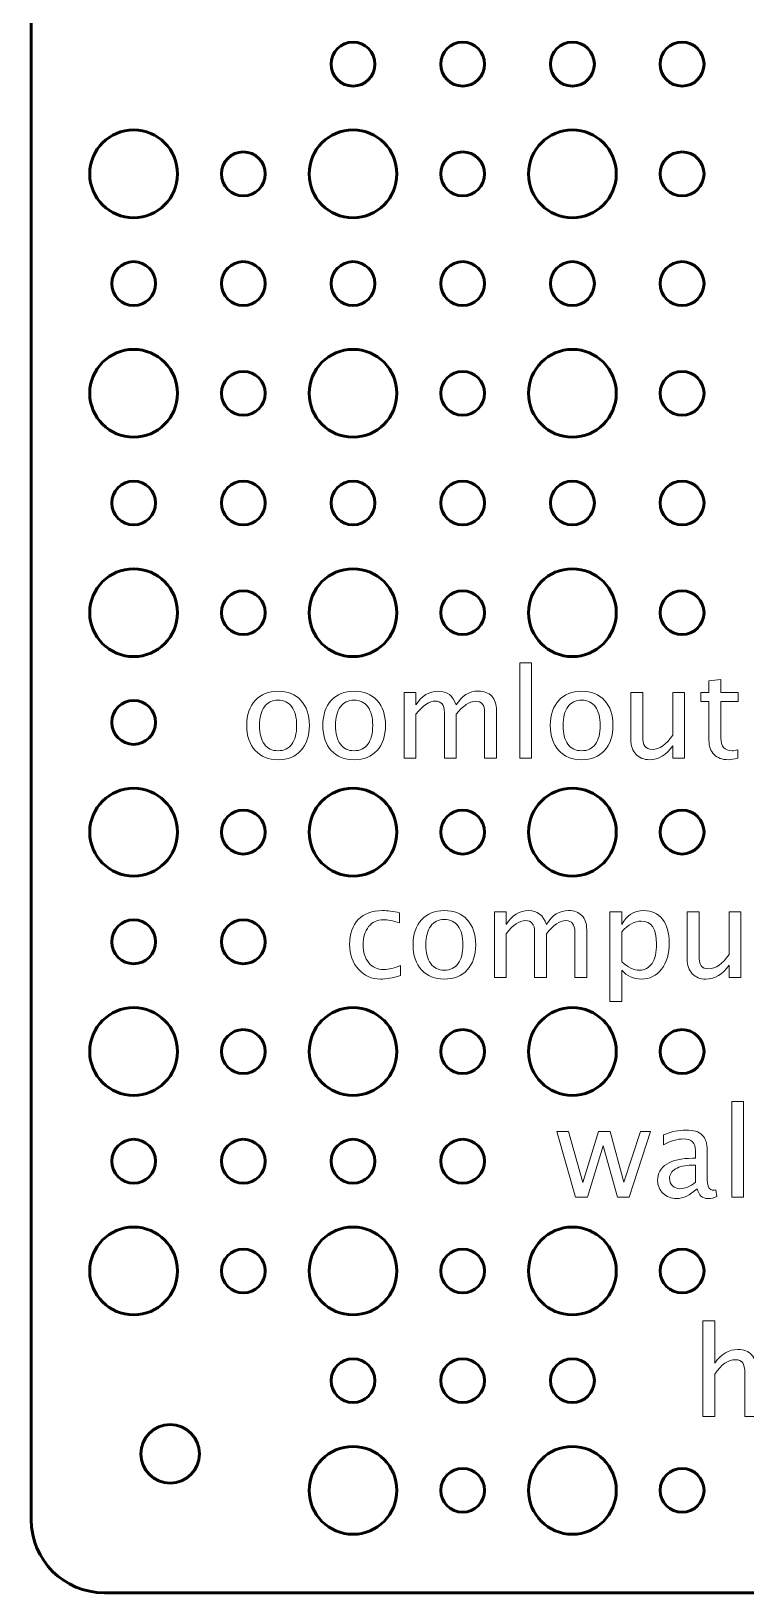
# Model space of a CAD drawing. Header units: centimetres. Extents: x -11.9 to 11.9, y -10.4 to 10.4.
# Drawn here: x 0.05 to 4.94, y -10.45 to 0.23 of the extents above; entities that cross this region are included whole.
import ezdxf

# ---------------------------------------------------------------- set-up
doc = ezdxf.new("R2010")
doc.units = ezdxf.units.CM
doc.header["$MEASUREMENT"] = 0
doc.layers.add('Layer 1', color=7, linetype='Continuous')

msp = doc.modelspace()

# ---------------------------------------------------------------- linework, layer by layer
at = {"layer": 'Layer 1', "lineweight": 53}
for centre, major_axis in [((2.25, 0), (0, 0.15)), ((3, 0), (0, 0.15)), ((3.75, 0), (0, 0.15)), ((4.5, 0), (0, 0.15)), ((0.75001, -0.75001), (0, 0.30001)), ((2.25001, -0.75001), (0, 0.30001)), ((3.75001, -0.75001), (0, 0.30001)), ((1.5, -0.75), (0, 0.15)), ((3, -0.75), (0, 0.15)), ((4.5, -0.75), (0, 0.15)), ((0.75, -1.5), (0, 0.15)), ((1.5, -1.5), (0, 0.15)), ((2.25, -1.5), (0, 0.15)), ((3, -1.5), (0, 0.15)), ((3.75, -1.5), (0, 0.15)), ((4.5, -1.5), (0, 0.15)), ((0.75001, -2.25001), (0, 0.30001)), ((2.25001, -2.25001), (0, 0.30001)), ((3.75001, -2.25001), (0, 0.30001)), ((1.5, -2.25), (0, 0.15)), ((3, -2.25), (0, 0.15)), ((4.5, -2.25), (0, 0.15)), ((0.75, -3), (0, 0.15)), ((1.5, -3), (0, 0.15)), ((2.25, -3), (0, 0.15)), ((3, -3), (0, 0.15)), ((3.75, -3), (0, 0.15)), ((4.5, -3), (0, 0.15)), ((0.75001, -3.75001), (0, 0.30001)), ((2.25001, -3.75001), (0, 0.30001)), ((3.75001, -3.75001), (0, 0.30001)), ((1.5, -3.75), (0, 0.15)), ((3, -3.75), (0, 0.15)), ((4.5, -3.75), (0, 0.15)), ((0.75, -4.5), (0, 0.15)), ((0.75001, -5.25001), (0, 0.30001)), ((2.25001, -5.25001), (0, 0.30001)), ((3.75001, -5.25001), (0, 0.30001)), ((1.5, -5.25), (0, 0.15)), ((3, -5.25), (0, 0.15)), ((4.5, -5.25), (0, 0.15)), ((0.75, -6), (0, 0.15)), ((1.5, -6), (0, 0.15)), ((0.75001, -6.75001), (0, 0.30001)), ((2.25001, -6.75001), (0, 0.30001)), ((3.75001, -6.75001), (0, 0.30001)), ((1.5, -6.75), (0, 0.15)), ((3, -6.75), (0, 0.15)), ((4.5, -6.75), (0, 0.15)), ((0.75, -7.5), (0, 0.15)), ((1.5, -7.5), (0, 0.15)), ((2.25, -7.5), (0, 0.15)), ((3, -7.5), (0, 0.15)), ((0.75001, -8.25001), (0, 0.30001)), ((2.25001, -8.25001), (0, 0.30001)), ((3.75001, -8.25001), (0, 0.30001)), ((1.5, -8.25), (0, 0.15)), ((3, -8.25), (0, 0.15)), ((4.5, -8.25), (0, 0.15)), ((2.25, -9), (0, 0.15)), ((3, -9), (0, 0.15)), ((3.75, -9), (0, 0.15)), ((1.00005, -9.49996), (0, 0.2)), ((2.25001, -9.75001), (0, 0.30001)), ((3.75001, -9.75001), (0, 0.30001)), ((3, -9.75), (0, 0.15)), ((4.5, -9.75), (0, 0.15))]:
    msp.add_ellipse(centre, major_axis=major_axis, ratio=1, dxfattribs=at)
msp.add_open_spline([(0.05, -9.95), (0.05, -9.95), (0.05, 9.95), (0.05, 9.95), (0.05, 9.95), (0.05, 10.22614), (0.27386, 10.45), (0.55, 10.45), (0.55, 10.45), (0.55, 10.45), (11.45, 10.45), (11.45, 10.45), (11.45, 10.45), (11.72614, 10.45), (11.95, 10.22614), (11.95, 9.95), (11.95, 9.95), (11.95, 9.95), (11.95, -9.95), (11.95, -9.95), (11.95, -9.95), (11.95, -10.22614), (11.72614, -10.45), (11.45, -10.45), (11.45, -10.45), (11.45, -10.45), (0.55, -10.45), (0.55, -10.45), (0.55, -10.45), (0.27386, -10.45), (0.05, -10.22614), (0.05, -9.95)], degree=3, knots=[0, 0, 0, 0, 0.11111111, 0.11111111, 0.11111111, 0.11111111, 0.22222222, 0.22222222, 0.22222222, 0.22222222, 0.33333333, 0.33333333, 0.33333333, 0.33333333, 0.44444444, 0.44444444, 0.44444444, 0.44444444, 0.55555556, 0.55555556, 0.55555556, 0.55555556, 0.66666667, 0.66666667, 0.66666667, 0.66666667, 0.77777778, 0.77777778, 0.77777778, 0.77777778, 1, 1, 1, 1], dxfattribs=at)
at = {"layer": 'Layer 1', "color": 5, "lineweight": 9}
for points, knots in [([(3.38985, -4.74469), (3.38985, -4.74469), (3.38985, -4.09191), (3.38985, -4.09191), (3.38985, -4.09191), (3.38985, -4.09191), (3.47113, -4.09191), (3.47113, -4.09191), (3.47113, -4.09191), (3.47113, -4.09191), (3.47113, -4.74469), (3.47113, -4.74469), (3.47113, -4.74469), (3.47113, -4.74469), (3.38985, -4.74469), (3.38985, -4.74469)], [0, 0, 0, 0, 0.2, 0.2, 0.2, 0.2, 0.4, 0.4, 0.4, 0.4, 0.6, 0.6, 0.6, 0.6, 1, 1, 1, 1]), ([(4.88084, -4.74455), (4.85572, -4.75146), (4.83385, -4.75485), (4.81537, -4.75485), (4.81537, -4.75485), (4.77388, -4.75485), (4.74156, -4.743), (4.71842, -4.71929), (4.71842, -4.71929), (4.69514, -4.69558), (4.68357, -4.6627), (4.68357, -4.62051), (4.68357, -4.62051), (4.68357, -4.62051), (4.68357, -4.35692), (4.68357, -4.35692), (4.68357, -4.35692), (4.68357, -4.35692), (4.6274, -4.35692), (4.6274, -4.35692), (4.6274, -4.35692), (4.6274, -4.35692), (4.6274, -4.29595), (4.6274, -4.29595), (4.6274, -4.29595), (4.6274, -4.29595), (4.68357, -4.29595), (4.68357, -4.29595), (4.68357, -4.29595), (4.68357, -4.29595), (4.68357, -4.21482), (4.68357, -4.21482), (4.68357, -4.21482), (4.68357, -4.21482), (4.76485, -4.20705), (4.76485, -4.20705), (4.76485, -4.20705), (4.76485, -4.20705), (4.76485, -4.29595), (4.76485, -4.29595), (4.76485, -4.29595), (4.76485, -4.29595), (4.88253, -4.29595), (4.88253, -4.29595), (4.88253, -4.29595), (4.88253, -4.29595), (4.88253, -4.35692), (4.88253, -4.35692), (4.88253, -4.35692), (4.88253, -4.35692), (4.76485, -4.35692), (4.76485, -4.35692), (4.76485, -4.35692), (4.76485, -4.35692), (4.76485, -4.60584), (4.76485, -4.60584), (4.76485, -4.60584), (4.76485, -4.66454), (4.79039, -4.69389), (4.84133, -4.69389), (4.84133, -4.69389), (4.8522, -4.69389), (4.86532, -4.69206), (4.88084, -4.68853), (4.88084, -4.68853), (4.88084, -4.68853), (4.88084, -4.74455), (4.88084, -4.74455)], [0, 0, 0, 0, 0.05555556, 0.05555556, 0.05555556, 0.05555556, 0.11111111, 0.11111111, 0.11111111, 0.11111111, 0.16666667, 0.16666667, 0.16666667, 0.16666667, 0.22222222, 0.22222222, 0.22222222, 0.22222222, 0.27777778, 0.27777778, 0.27777778, 0.27777778, 0.33333333, 0.33333333, 0.33333333, 0.33333333, 0.38888889, 0.38888889, 0.38888889, 0.38888889, 0.44444444, 0.44444444, 0.44444444, 0.44444444, 0.5, 0.5, 0.5, 0.5, 0.55555556, 0.55555556, 0.55555556, 0.55555556, 0.61111111, 0.61111111, 0.61111111, 0.61111111, 0.66666667, 0.66666667, 0.66666667, 0.66666667, 0.72222222, 0.72222222, 0.72222222, 0.72222222, 0.77777778, 0.77777778, 0.77777778, 0.77777778, 0.83333333, 0.83333333, 0.83333333, 0.83333333, 0.88888889, 0.88888889, 0.88888889, 0.88888889, 1, 1, 1, 1]), ([(1.73772, -4.75485), (1.67182, -4.75485), (1.61961, -4.73382), (1.58122, -4.69177), (1.58122, -4.69177), (1.5427, -4.64972), (1.52351, -4.59257), (1.52351, -4.52046), (1.52351, -4.52046), (1.52351, -4.4485), (1.5427, -4.39149), (1.58122, -4.34958), (1.58122, -4.34958), (1.61961, -4.30767), (1.67182, -4.28664), (1.73772, -4.28664), (1.73772, -4.28664), (1.80362, -4.28664), (1.85583, -4.30767), (1.89421, -4.34958), (1.89421, -4.34958), (1.93273, -4.39149), (1.95193, -4.4485), (1.95193, -4.52046), (1.95193, -4.52046), (1.95193, -4.59257), (1.93273, -4.64972), (1.89421, -4.69177), (1.89421, -4.69177), (1.85583, -4.73382), (1.80362, -4.75485), (1.73772, -4.75485)], [0, 0, 0, 0, 0.11111111, 0.11111111, 0.11111111, 0.11111111, 0.22222222, 0.22222222, 0.22222222, 0.22222222, 0.33333333, 0.33333333, 0.33333333, 0.33333333, 0.44444444, 0.44444444, 0.44444444, 0.44444444, 0.55555556, 0.55555556, 0.55555556, 0.55555556, 0.66666667, 0.66666667, 0.66666667, 0.66666667, 0.77777778, 0.77777778, 0.77777778, 0.77777778, 1, 1, 1, 1]), ([(1.73758, -4.69389), (1.77779, -4.69389), (1.80912, -4.67879), (1.83142, -4.64845), (1.83142, -4.64845), (1.85357, -4.61825), (1.86472, -4.5755), (1.86472, -4.52046), (1.86472, -4.52046), (1.86472, -4.46557), (1.85357, -4.42296), (1.83142, -4.39276), (1.83142, -4.39276), (1.80912, -4.3627), (1.77779, -4.3476), (1.73758, -4.3476), (1.73758, -4.3476), (1.69722, -4.3476), (1.66589, -4.3627), (1.64388, -4.39276), (1.64388, -4.39276), (1.62172, -4.42296), (1.61072, -4.46557), (1.61072, -4.52046), (1.61072, -4.52046), (1.61072, -4.5755), (1.62172, -4.61825), (1.64388, -4.64845), (1.64388, -4.64845), (1.66589, -4.67879), (1.69722, -4.69389), (1.73758, -4.69389)], [0, 0, 0, 0, 0.11111111, 0.11111111, 0.11111111, 0.11111111, 0.22222222, 0.22222222, 0.22222222, 0.22222222, 0.33333333, 0.33333333, 0.33333333, 0.33333333, 0.44444444, 0.44444444, 0.44444444, 0.44444444, 0.55555556, 0.55555556, 0.55555556, 0.55555556, 0.66666667, 0.66666667, 0.66666667, 0.66666667, 0.77777778, 0.77777778, 0.77777778, 0.77777778, 1, 1, 1, 1]), ([(2.25786, -4.75485), (2.19196, -4.75485), (2.13975, -4.73382), (2.10136, -4.69177), (2.10136, -4.69177), (2.06284, -4.64972), (2.04365, -4.59257), (2.04365, -4.52046), (2.04365, -4.52046), (2.04365, -4.4485), (2.06284, -4.39149), (2.10136, -4.34958), (2.10136, -4.34958), (2.13975, -4.30767), (2.19196, -4.28664), (2.25786, -4.28664), (2.25786, -4.28664), (2.32376, -4.28664), (2.37597, -4.30767), (2.41435, -4.34958), (2.41435, -4.34958), (2.45287, -4.39149), (2.47207, -4.4485), (2.47207, -4.52046), (2.47207, -4.52046), (2.47207, -4.59257), (2.45287, -4.64972), (2.41435, -4.69177), (2.41435, -4.69177), (2.37597, -4.73382), (2.32376, -4.75485), (2.25786, -4.75485)], [0, 0, 0, 0, 0.11111111, 0.11111111, 0.11111111, 0.11111111, 0.22222222, 0.22222222, 0.22222222, 0.22222222, 0.33333333, 0.33333333, 0.33333333, 0.33333333, 0.44444444, 0.44444444, 0.44444444, 0.44444444, 0.55555556, 0.55555556, 0.55555556, 0.55555556, 0.66666667, 0.66666667, 0.66666667, 0.66666667, 0.77777778, 0.77777778, 0.77777778, 0.77777778, 1, 1, 1, 1]), ([(2.25772, -4.69389), (2.29793, -4.69389), (2.32926, -4.67879), (2.35156, -4.64845), (2.35156, -4.64845), (2.37371, -4.61825), (2.38486, -4.5755), (2.38486, -4.52046), (2.38486, -4.52046), (2.38486, -4.46557), (2.37371, -4.42296), (2.35156, -4.39276), (2.35156, -4.39276), (2.32926, -4.3627), (2.29793, -4.3476), (2.25772, -4.3476), (2.25772, -4.3476), (2.21736, -4.3476), (2.18603, -4.3627), (2.16402, -4.39276), (2.16402, -4.39276), (2.14186, -4.42296), (2.13086, -4.46557), (2.13086, -4.52046), (2.13086, -4.52046), (2.13086, -4.5755), (2.14186, -4.61825), (2.16402, -4.64845), (2.16402, -4.64845), (2.18603, -4.67879), (2.21736, -4.69389), (2.25772, -4.69389)], [0, 0, 0, 0, 0.11111111, 0.11111111, 0.11111111, 0.11111111, 0.22222222, 0.22222222, 0.22222222, 0.22222222, 0.33333333, 0.33333333, 0.33333333, 0.33333333, 0.44444444, 0.44444444, 0.44444444, 0.44444444, 0.55555556, 0.55555556, 0.55555556, 0.55555556, 0.66666667, 0.66666667, 0.66666667, 0.66666667, 0.77777778, 0.77777778, 0.77777778, 0.77777778, 1, 1, 1, 1]), ([(2.59934, -4.74469), (2.59934, -4.74469), (2.59934, -4.29595), (2.59934, -4.29595), (2.59934, -4.29595), (2.59934, -4.29595), (2.68062, -4.29595), (2.68062, -4.29595), (2.68062, -4.29595), (2.68062, -4.29595), (2.68062, -4.38076), (2.68062, -4.38076), (2.68062, -4.38076), (2.72027, -4.31797), (2.77107, -4.28664), (2.8333, -4.28664), (2.8333, -4.28664), (2.89328, -4.28664), (2.93406, -4.31797), (2.95579, -4.38076), (2.95579, -4.38076), (2.99431, -4.3174), (3.04455, -4.28579), (3.1062, -4.28579), (3.1062, -4.28579), (3.14557, -4.28579), (3.17619, -4.29737), (3.19807, -4.32065), (3.19807, -4.32065), (3.21994, -4.34393), (3.23095, -4.37653), (3.23095, -4.41844), (3.23095, -4.41844), (3.23095, -4.41844), (3.23095, -4.74469), (3.23095, -4.74469), (3.23095, -4.74469), (3.23095, -4.74469), (3.14967, -4.74469), (3.14967, -4.74469), (3.14967, -4.74469), (3.14967, -4.74469), (3.14967, -4.43185), (3.14967, -4.43185), (3.14967, -4.43185), (3.14967, -4.38076), (3.12935, -4.35522), (3.08872, -4.35522), (3.08872, -4.35522), (3.04652, -4.35522), (3.00221, -4.385), (2.95579, -4.44469), (2.95579, -4.44469), (2.95579, -4.44469), (2.95579, -4.74469), (2.95579, -4.74469), (2.95579, -4.74469), (2.95579, -4.74469), (2.87451, -4.74469), (2.87451, -4.74469), (2.87451, -4.74469), (2.87451, -4.74469), (2.87451, -4.43156), (2.87451, -4.43156), (2.87451, -4.43156), (2.87451, -4.38006), (2.85391, -4.35438), (2.81256, -4.35438), (2.81256, -4.35438), (2.7715, -4.35438), (2.72747, -4.38429), (2.68062, -4.44426), (2.68062, -4.44426), (2.68062, -4.44426), (2.68062, -4.74469), (2.68062, -4.74469), (2.68062, -4.74469), (2.68062, -4.74469), (2.59934, -4.74469), (2.59934, -4.74469)], [0, 0, 0, 0, 0.04761905, 0.04761905, 0.04761905, 0.04761905, 0.0952381, 0.0952381, 0.0952381, 0.0952381, 0.14285714, 0.14285714, 0.14285714, 0.14285714, 0.19047619, 0.19047619, 0.19047619, 0.19047619, 0.23809524, 0.23809524, 0.23809524, 0.23809524, 0.28571429, 0.28571429, 0.28571429, 0.28571429, 0.33333333, 0.33333333, 0.33333333, 0.33333333, 0.38095238, 0.38095238, 0.38095238, 0.38095238, 0.42857143, 0.42857143, 0.42857143, 0.42857143, 0.47619048, 0.47619048, 0.47619048, 0.47619048, 0.52380952, 0.52380952, 0.52380952, 0.52380952, 0.57142857, 0.57142857, 0.57142857, 0.57142857, 0.61904762, 0.61904762, 0.61904762, 0.61904762, 0.66666667, 0.66666667, 0.66666667, 0.66666667, 0.71428571, 0.71428571, 0.71428571, 0.71428571, 0.76190476, 0.76190476, 0.76190476, 0.76190476, 0.80952381, 0.80952381, 0.80952381, 0.80952381, 0.85714286, 0.85714286, 0.85714286, 0.85714286, 0.9047619, 0.9047619, 0.9047619, 0.9047619, 1, 1, 1, 1]), ([(3.81319, -4.75485), (3.74729, -4.75485), (3.69508, -4.73382), (3.65669, -4.69177), (3.65669, -4.69177), (3.61817, -4.64972), (3.59898, -4.59257), (3.59898, -4.52046), (3.59898, -4.52046), (3.59898, -4.4485), (3.61817, -4.39149), (3.65669, -4.34958), (3.65669, -4.34958), (3.69508, -4.30767), (3.74729, -4.28664), (3.81319, -4.28664), (3.81319, -4.28664), (3.87909, -4.28664), (3.9313, -4.30767), (3.96968, -4.34958), (3.96968, -4.34958), (4.0082, -4.39149), (4.0274, -4.4485), (4.0274, -4.52046), (4.0274, -4.52046), (4.0274, -4.59257), (4.0082, -4.64972), (3.96968, -4.69177), (3.96968, -4.69177), (3.9313, -4.73382), (3.87909, -4.75485), (3.81319, -4.75485)], [0, 0, 0, 0, 0.11111111, 0.11111111, 0.11111111, 0.11111111, 0.22222222, 0.22222222, 0.22222222, 0.22222222, 0.33333333, 0.33333333, 0.33333333, 0.33333333, 0.44444444, 0.44444444, 0.44444444, 0.44444444, 0.55555556, 0.55555556, 0.55555556, 0.55555556, 0.66666667, 0.66666667, 0.66666667, 0.66666667, 0.77777778, 0.77777778, 0.77777778, 0.77777778, 1, 1, 1, 1]), ([(3.81305, -4.69389), (3.85326, -4.69389), (3.88459, -4.67879), (3.90689, -4.64845), (3.90689, -4.64845), (3.92904, -4.61825), (3.94019, -4.5755), (3.94019, -4.52046), (3.94019, -4.52046), (3.94019, -4.46557), (3.92904, -4.42296), (3.90689, -4.39276), (3.90689, -4.39276), (3.88459, -4.3627), (3.85326, -4.3476), (3.81305, -4.3476), (3.81305, -4.3476), (3.77269, -4.3476), (3.74136, -4.3627), (3.71935, -4.39276), (3.71935, -4.39276), (3.69719, -4.42296), (3.68619, -4.46557), (3.68619, -4.52046), (3.68619, -4.52046), (3.68619, -4.5755), (3.69719, -4.61825), (3.71935, -4.64845), (3.71935, -4.64845), (3.74136, -4.67879), (3.77269, -4.69389), (3.81305, -4.69389)], [0, 0, 0, 0, 0.11111111, 0.11111111, 0.11111111, 0.11111111, 0.22222222, 0.22222222, 0.22222222, 0.22222222, 0.33333333, 0.33333333, 0.33333333, 0.33333333, 0.44444444, 0.44444444, 0.44444444, 0.44444444, 0.55555556, 0.55555556, 0.55555556, 0.55555556, 0.66666667, 0.66666667, 0.66666667, 0.66666667, 0.77777778, 0.77777778, 0.77777778, 0.77777778, 1, 1, 1, 1]), ([(4.43577, -4.74469), (4.43577, -4.74469), (4.43577, -4.66031), (4.43577, -4.66031), (4.43577, -4.66031), (4.39245, -4.72338), (4.33982, -4.75485), (4.27801, -4.75485), (4.27801, -4.75485), (4.23878, -4.75485), (4.2076, -4.74257), (4.18445, -4.71788), (4.18445, -4.71788), (4.16117, -4.69318), (4.1496, -4.66002), (4.1496, -4.61811), (4.1496, -4.61811), (4.1496, -4.61811), (4.1496, -4.29595), (4.1496, -4.29595), (4.1496, -4.29595), (4.1496, -4.29595), (4.23088, -4.29595), (4.23088, -4.29595), (4.23088, -4.29595), (4.23088, -4.29595), (4.23088, -4.59158), (4.23088, -4.59158), (4.23088, -4.59158), (4.23088, -4.62531), (4.23582, -4.64916), (4.24556, -4.66327), (4.24556, -4.66327), (4.25543, -4.67752), (4.2718, -4.68458), (4.2948, -4.68458), (4.2948, -4.68458), (4.34448, -4.68458), (4.39161, -4.65198), (4.43577, -4.58664), (4.43577, -4.58664), (4.43577, -4.58664), (4.43577, -4.29595), (4.43577, -4.29595), (4.43577, -4.29595), (4.43577, -4.29595), (4.51706, -4.29595), (4.51706, -4.29595), (4.51706, -4.29595), (4.51706, -4.29595), (4.51706, -4.74469), (4.51706, -4.74469), (4.51706, -4.74469), (4.51706, -4.74469), (4.43577, -4.74469), (4.43577, -4.74469)], [0, 0, 0, 0, 0.06666667, 0.06666667, 0.06666667, 0.06666667, 0.13333333, 0.13333333, 0.13333333, 0.13333333, 0.2, 0.2, 0.2, 0.2, 0.26666667, 0.26666667, 0.26666667, 0.26666667, 0.33333333, 0.33333333, 0.33333333, 0.33333333, 0.4, 0.4, 0.4, 0.4, 0.46666667, 0.46666667, 0.46666667, 0.46666667, 0.53333333, 0.53333333, 0.53333333, 0.53333333, 0.6, 0.6, 0.6, 0.6, 0.66666667, 0.66666667, 0.66666667, 0.66666667, 0.73333333, 0.73333333, 0.73333333, 0.73333333, 0.8, 0.8, 0.8, 0.8, 0.86666667, 0.86666667, 0.86666667, 0.86666667, 1, 1, 1, 1]), ([(2.57408, -6.23114), (2.52145, -6.24695), (2.47601, -6.25485), (2.43777, -6.25485), (2.43777, -6.25485), (2.37709, -6.25485), (2.32686, -6.23241), (2.28692, -6.18768), (2.28692, -6.18768), (2.24699, -6.14281), (2.22695, -6.08622), (2.22695, -6.01806), (2.22695, -6.01806), (2.22695, -5.94525), (2.24671, -5.88838), (2.28622, -5.84774), (2.28622, -5.84774), (2.32573, -5.80696), (2.3809, -5.78664), (2.45174, -5.78664), (2.45174, -5.78664), (2.4866, -5.78664), (2.52582, -5.79144), (2.569, -5.80103), (2.569, -5.80103), (2.569, -5.80103), (2.569, -5.86962), (2.569, -5.86962), (2.569, -5.86962), (2.52314, -5.85607), (2.48575, -5.8493), (2.45696, -5.8493), (2.45696, -5.8493), (2.41519, -5.8493), (2.38175, -5.86496), (2.35677, -5.89614), (2.35677, -5.89614), (2.3318, -5.92733), (2.31924, -5.96896), (2.31924, -6.02089), (2.31924, -6.02089), (2.31924, -6.07126), (2.33222, -6.1119), (2.35804, -6.14309), (2.35804, -6.14309), (2.38387, -6.17413), (2.41759, -6.18966), (2.4595, -6.18966), (2.4595, -6.18966), (2.49661, -6.18966), (2.53471, -6.18006), (2.57408, -6.16087), (2.57408, -6.16087), (2.57408, -6.16087), (2.57408, -6.23114), (2.57408, -6.23114)], [0, 0, 0, 0, 0.06666667, 0.06666667, 0.06666667, 0.06666667, 0.13333333, 0.13333333, 0.13333333, 0.13333333, 0.2, 0.2, 0.2, 0.2, 0.26666667, 0.26666667, 0.26666667, 0.26666667, 0.33333333, 0.33333333, 0.33333333, 0.33333333, 0.4, 0.4, 0.4, 0.4, 0.46666667, 0.46666667, 0.46666667, 0.46666667, 0.53333333, 0.53333333, 0.53333333, 0.53333333, 0.6, 0.6, 0.6, 0.6, 0.66666667, 0.66666667, 0.66666667, 0.66666667, 0.73333333, 0.73333333, 0.73333333, 0.73333333, 0.8, 0.8, 0.8, 0.8, 0.86666667, 0.86666667, 0.86666667, 0.86666667, 1, 1, 1, 1]), ([(2.8748, -6.25485), (2.8089, -6.25485), (2.75669, -6.23382), (2.7183, -6.19177), (2.7183, -6.19177), (2.67978, -6.14972), (2.66059, -6.09257), (2.66059, -6.02046), (2.66059, -6.02046), (2.66059, -5.9485), (2.67978, -5.89149), (2.7183, -5.84958), (2.7183, -5.84958), (2.75669, -5.80767), (2.8089, -5.78664), (2.8748, -5.78664), (2.8748, -5.78664), (2.9407, -5.78664), (2.99291, -5.80767), (3.03129, -5.84958), (3.03129, -5.84958), (3.06981, -5.89149), (3.08901, -5.9485), (3.08901, -6.02046), (3.08901, -6.02046), (3.08901, -6.09257), (3.06981, -6.14972), (3.03129, -6.19177), (3.03129, -6.19177), (2.99291, -6.23382), (2.9407, -6.25485), (2.8748, -6.25485)], [0, 0, 0, 0, 0.11111111, 0.11111111, 0.11111111, 0.11111111, 0.22222222, 0.22222222, 0.22222222, 0.22222222, 0.33333333, 0.33333333, 0.33333333, 0.33333333, 0.44444444, 0.44444444, 0.44444444, 0.44444444, 0.55555556, 0.55555556, 0.55555556, 0.55555556, 0.66666667, 0.66666667, 0.66666667, 0.66666667, 0.77777778, 0.77777778, 0.77777778, 0.77777778, 1, 1, 1, 1]), ([(2.87466, -6.19389), (2.91487, -6.19389), (2.9462, -6.17879), (2.9685, -6.14845), (2.9685, -6.14845), (2.99065, -6.11825), (3.0018, -6.0755), (3.0018, -6.02046), (3.0018, -6.02046), (3.0018, -5.96557), (2.99065, -5.92296), (2.9685, -5.89276), (2.9685, -5.89276), (2.9462, -5.8627), (2.91487, -5.8476), (2.87466, -5.8476), (2.87466, -5.8476), (2.8343, -5.8476), (2.80297, -5.8627), (2.78096, -5.89276), (2.78096, -5.89276), (2.7588, -5.92296), (2.7478, -5.96557), (2.7478, -6.02046), (2.7478, -6.02046), (2.7478, -6.0755), (2.7588, -6.11825), (2.78096, -6.14845), (2.78096, -6.14845), (2.80297, -6.17879), (2.8343, -6.19389), (2.87466, -6.19389)], [0, 0, 0, 0, 0.11111111, 0.11111111, 0.11111111, 0.11111111, 0.22222222, 0.22222222, 0.22222222, 0.22222222, 0.33333333, 0.33333333, 0.33333333, 0.33333333, 0.44444444, 0.44444444, 0.44444444, 0.44444444, 0.55555556, 0.55555556, 0.55555556, 0.55555556, 0.66666667, 0.66666667, 0.66666667, 0.66666667, 0.77777778, 0.77777778, 0.77777778, 0.77777778, 1, 1, 1, 1]), ([(3.21629, -6.24469), (3.21629, -6.24469), (3.21629, -5.79595), (3.21629, -5.79595), (3.21629, -5.79595), (3.21629, -5.79595), (3.29757, -5.79595), (3.29757, -5.79595), (3.29757, -5.79595), (3.29757, -5.79595), (3.29757, -5.88076), (3.29757, -5.88076), (3.29757, -5.88076), (3.33722, -5.81797), (3.38802, -5.78664), (3.45025, -5.78664), (3.45025, -5.78664), (3.51023, -5.78664), (3.55101, -5.81797), (3.57274, -5.88076), (3.57274, -5.88076), (3.61126, -5.8174), (3.6615, -5.78579), (3.72315, -5.78579), (3.72315, -5.78579), (3.76252, -5.78579), (3.79314, -5.79737), (3.81502, -5.82065), (3.81502, -5.82065), (3.83689, -5.84393), (3.8479, -5.87653), (3.8479, -5.91844), (3.8479, -5.91844), (3.8479, -5.91844), (3.8479, -6.24469), (3.8479, -6.24469), (3.8479, -6.24469), (3.8479, -6.24469), (3.76662, -6.24469), (3.76662, -6.24469), (3.76662, -6.24469), (3.76662, -6.24469), (3.76662, -5.93185), (3.76662, -5.93185), (3.76662, -5.93185), (3.76662, -5.88076), (3.7463, -5.85522), (3.70567, -5.85522), (3.70567, -5.85522), (3.66347, -5.85522), (3.61916, -5.885), (3.57274, -5.94469), (3.57274, -5.94469), (3.57274, -5.94469), (3.57274, -6.24469), (3.57274, -6.24469), (3.57274, -6.24469), (3.57274, -6.24469), (3.49146, -6.24469), (3.49146, -6.24469), (3.49146, -6.24469), (3.49146, -6.24469), (3.49146, -5.93156), (3.49146, -5.93156), (3.49146, -5.93156), (3.49146, -5.88006), (3.47086, -5.85438), (3.42951, -5.85438), (3.42951, -5.85438), (3.38845, -5.85438), (3.34442, -5.88429), (3.29757, -5.94426), (3.29757, -5.94426), (3.29757, -5.94426), (3.29757, -6.24469), (3.29757, -6.24469), (3.29757, -6.24469), (3.29757, -6.24469), (3.21629, -6.24469), (3.21629, -6.24469)], [0, 0, 0, 0, 0.04761905, 0.04761905, 0.04761905, 0.04761905, 0.0952381, 0.0952381, 0.0952381, 0.0952381, 0.14285714, 0.14285714, 0.14285714, 0.14285714, 0.19047619, 0.19047619, 0.19047619, 0.19047619, 0.23809524, 0.23809524, 0.23809524, 0.23809524, 0.28571429, 0.28571429, 0.28571429, 0.28571429, 0.33333333, 0.33333333, 0.33333333, 0.33333333, 0.38095238, 0.38095238, 0.38095238, 0.38095238, 0.42857143, 0.42857143, 0.42857143, 0.42857143, 0.47619048, 0.47619048, 0.47619048, 0.47619048, 0.52380952, 0.52380952, 0.52380952, 0.52380952, 0.57142857, 0.57142857, 0.57142857, 0.57142857, 0.61904762, 0.61904762, 0.61904762, 0.61904762, 0.66666667, 0.66666667, 0.66666667, 0.66666667, 0.71428571, 0.71428571, 0.71428571, 0.71428571, 0.76190476, 0.76190476, 0.76190476, 0.76190476, 0.80952381, 0.80952381, 0.80952381, 0.80952381, 0.85714286, 0.85714286, 0.85714286, 0.85714286, 0.9047619, 0.9047619, 0.9047619, 0.9047619, 1, 1, 1, 1]), ([(4.0068, -6.4081), (4.0068, -6.4081), (4.0068, -5.79595), (4.0068, -5.79595), (4.0068, -5.79595), (4.0068, -5.79595), (4.08808, -5.79595), (4.08808, -5.79595), (4.08808, -5.79595), (4.08808, -5.79595), (4.08808, -5.88076), (4.08808, -5.88076), (4.08808, -5.88076), (4.12138, -5.81797), (4.17148, -5.78664), (4.23822, -5.78664), (4.23822, -5.78664), (4.29227, -5.78664), (4.33474, -5.80626), (4.36579, -5.84563), (4.36579, -5.84563), (4.39683, -5.885), (4.41236, -5.93876), (4.41236, -6.00692), (4.41236, -6.00692), (4.41236, -6.08114), (4.39472, -6.14111), (4.35958, -6.18655), (4.35958, -6.18655), (4.32444, -6.23213), (4.27816, -6.25485), (4.22087, -6.25485), (4.22087, -6.25485), (4.16767, -6.25485), (4.12336, -6.23453), (4.08808, -6.19375), (4.08808, -6.19375), (4.08808, -6.19375), (4.08808, -6.4081), (4.08808, -6.4081), (4.08808, -6.4081), (4.08808, -6.4081), (4.0068, -6.4081), (4.0068, -6.4081)], [0, 0, 0, 0, 0.08333333, 0.08333333, 0.08333333, 0.08333333, 0.16666667, 0.16666667, 0.16666667, 0.16666667, 0.25, 0.25, 0.25, 0.25, 0.33333333, 0.33333333, 0.33333333, 0.33333333, 0.41666667, 0.41666667, 0.41666667, 0.41666667, 0.5, 0.5, 0.5, 0.5, 0.58333333, 0.58333333, 0.58333333, 0.58333333, 0.66666667, 0.66666667, 0.66666667, 0.66666667, 0.75, 0.75, 0.75, 0.75, 0.83333333, 0.83333333, 0.83333333, 0.83333333, 1, 1, 1, 1]), ([(4.08808, -6.13773), (4.12999, -6.17512), (4.16993, -6.19389), (4.20788, -6.19389), (4.20788, -6.19389), (4.24528, -6.19389), (4.27421, -6.17823), (4.29453, -6.14704), (4.29453, -6.14704), (4.31499, -6.11586), (4.32515, -6.07197), (4.32515, -6.01524), (4.32515, -6.01524), (4.32515, -5.91026), (4.29043, -5.85776), (4.22101, -5.85776), (4.22101, -5.85776), (4.17557, -5.85776), (4.13126, -5.88232), (4.08808, -5.93156), (4.08808, -5.93156), (4.08808, -5.93156), (4.08808, -6.13773), (4.08808, -6.13773)], [0, 0, 0, 0, 0.14285714, 0.14285714, 0.14285714, 0.14285714, 0.28571429, 0.28571429, 0.28571429, 0.28571429, 0.42857143, 0.42857143, 0.42857143, 0.42857143, 0.57142857, 0.57142857, 0.57142857, 0.57142857, 0.71428571, 0.71428571, 0.71428571, 0.71428571, 1, 1, 1, 1]), ([(4.82073, -6.24469), (4.82073, -6.24469), (4.82073, -6.16031), (4.82073, -6.16031), (4.82073, -6.16031), (4.77741, -6.22338), (4.72478, -6.25485), (4.66297, -6.25485), (4.66297, -6.25485), (4.62374, -6.25485), (4.59256, -6.24257), (4.56941, -6.21788), (4.56941, -6.21788), (4.54613, -6.19318), (4.53456, -6.16002), (4.53456, -6.11811), (4.53456, -6.11811), (4.53456, -6.11811), (4.53456, -5.79595), (4.53456, -5.79595), (4.53456, -5.79595), (4.53456, -5.79595), (4.61584, -5.79595), (4.61584, -5.79595), (4.61584, -5.79595), (4.61584, -5.79595), (4.61584, -6.09158), (4.61584, -6.09158), (4.61584, -6.09158), (4.61584, -6.12531), (4.62078, -6.14916), (4.63052, -6.16327), (4.63052, -6.16327), (4.64039, -6.17752), (4.65676, -6.18458), (4.67976, -6.18458), (4.67976, -6.18458), (4.72944, -6.18458), (4.77657, -6.15198), (4.82073, -6.08664), (4.82073, -6.08664), (4.82073, -6.08664), (4.82073, -5.79595), (4.82073, -5.79595), (4.82073, -5.79595), (4.82073, -5.79595), (4.90202, -5.79595), (4.90202, -5.79595), (4.90202, -5.79595), (4.90202, -5.79595), (4.90202, -6.24469), (4.90202, -6.24469), (4.90202, -6.24469), (4.90202, -6.24469), (4.82073, -6.24469), (4.82073, -6.24469)], [0, 0, 0, 0, 0.06666667, 0.06666667, 0.06666667, 0.06666667, 0.13333333, 0.13333333, 0.13333333, 0.13333333, 0.2, 0.2, 0.2, 0.2, 0.26666667, 0.26666667, 0.26666667, 0.26666667, 0.33333333, 0.33333333, 0.33333333, 0.33333333, 0.4, 0.4, 0.4, 0.4, 0.46666667, 0.46666667, 0.46666667, 0.46666667, 0.53333333, 0.53333333, 0.53333333, 0.53333333, 0.6, 0.6, 0.6, 0.6, 0.66666667, 0.66666667, 0.66666667, 0.66666667, 0.73333333, 0.73333333, 0.73333333, 0.73333333, 0.8, 0.8, 0.8, 0.8, 0.86666667, 0.86666667, 0.86666667, 0.86666667, 1, 1, 1, 1]), ([(4.83935, -7.74469), (4.83935, -7.74469), (4.83935, -7.09191), (4.83935, -7.09191), (4.83935, -7.09191), (4.83935, -7.09191), (4.92063, -7.09191), (4.92063, -7.09191), (4.92063, -7.09191), (4.92063, -7.09191), (4.92063, -7.74469), (4.92063, -7.74469), (4.92063, -7.74469), (4.92063, -7.74469), (4.83935, -7.74469), (4.83935, -7.74469)], [0, 0, 0, 0, 0.2, 0.2, 0.2, 0.2, 0.4, 0.4, 0.4, 0.4, 0.6, 0.6, 0.6, 0.6, 1, 1, 1, 1]), ([(3.77199, -7.74469), (3.77199, -7.74469), (3.6433, -7.29595), (3.6433, -7.29595), (3.6433, -7.29595), (3.6433, -7.29595), (3.7226, -7.29595), (3.7226, -7.29595), (3.7226, -7.29595), (3.7226, -7.29595), (3.82124, -7.64436), (3.82124, -7.64436), (3.82124, -7.64436), (3.82124, -7.64436), (3.92764, -7.29595), (3.92764, -7.29595), (3.92764, -7.29595), (3.92764, -7.29595), (4.00892, -7.29595), (4.00892, -7.29595), (4.00892, -7.29595), (4.00892, -7.29595), (4.10248, -7.6438), (4.10248, -7.6438), (4.10248, -7.6438), (4.10248, -7.6438), (4.21564, -7.29595), (4.21564, -7.29595), (4.21564, -7.29595), (4.21564, -7.29595), (4.28507, -7.29595), (4.28507, -7.29595), (4.28507, -7.29595), (4.28507, -7.29595), (4.1386, -7.74469), (4.1386, -7.74469), (4.1386, -7.74469), (4.1386, -7.74469), (4.05732, -7.74469), (4.05732, -7.74469), (4.05732, -7.74469), (4.05732, -7.74469), (3.96108, -7.39473), (3.96108, -7.39473), (3.96108, -7.39473), (3.96108, -7.39473), (3.85327, -7.74469), (3.85327, -7.74469), (3.85327, -7.74469), (3.85327, -7.74469), (3.77199, -7.74469), (3.77199, -7.74469)], [0, 0, 0, 0, 0.07142857, 0.07142857, 0.07142857, 0.07142857, 0.14285714, 0.14285714, 0.14285714, 0.14285714, 0.21428571, 0.21428571, 0.21428571, 0.21428571, 0.28571429, 0.28571429, 0.28571429, 0.28571429, 0.35714286, 0.35714286, 0.35714286, 0.35714286, 0.42857143, 0.42857143, 0.42857143, 0.42857143, 0.5, 0.5, 0.5, 0.5, 0.57142857, 0.57142857, 0.57142857, 0.57142857, 0.64285714, 0.64285714, 0.64285714, 0.64285714, 0.71428571, 0.71428571, 0.71428571, 0.71428571, 0.78571429, 0.78571429, 0.78571429, 0.78571429, 0.85714286, 0.85714286, 0.85714286, 0.85714286, 1, 1, 1, 1]), ([(4.60314, -7.68754), (4.55432, -7.73241), (4.50733, -7.75485), (4.46217, -7.75485), (4.46217, -7.75485), (4.42506, -7.75485), (4.39416, -7.74328), (4.36974, -7.72), (4.36974, -7.72), (4.34519, -7.69671), (4.33291, -7.66736), (4.33291, -7.63194), (4.33291, -7.63194), (4.33291, -7.58298), (4.35352, -7.5453), (4.39472, -7.51905), (4.39472, -7.51905), (4.43593, -7.49281), (4.49505, -7.47968), (4.5721, -7.47968), (4.5721, -7.47968), (4.5721, -7.47968), (4.59115, -7.47968), (4.59115, -7.47968), (4.59115, -7.47968), (4.59115, -7.47968), (4.59115, -7.42564), (4.59115, -7.42564), (4.59115, -7.42564), (4.59115, -7.37357), (4.56405, -7.3476), (4.50973, -7.3476), (4.50973, -7.3476), (4.46768, -7.3476), (4.42167, -7.36087), (4.37186, -7.3874), (4.37186, -7.3874), (4.37186, -7.3874), (4.37186, -7.32051), (4.37186, -7.32051), (4.37186, -7.32051), (4.42661, -7.29793), (4.47826, -7.28664), (4.52666, -7.28664), (4.52666, -7.28664), (4.57647, -7.28664), (4.6133, -7.29793), (4.63687, -7.32065), (4.63687, -7.32065), (4.66057, -7.34337), (4.67243, -7.37836), (4.67243, -7.42564), (4.67243, -7.42564), (4.67243, -7.42564), (4.67243, -7.62841), (4.67243, -7.62841), (4.67243, -7.62841), (4.67243, -7.67484), (4.68668, -7.69812), (4.71533, -7.69812), (4.71533, -7.69812), (4.71885, -7.69812), (4.72408, -7.69756), (4.73099, -7.69643), (4.73099, -7.69643), (4.73099, -7.69643), (4.73678, -7.74159), (4.73678, -7.74159), (4.73678, -7.74159), (4.71829, -7.75048), (4.69797, -7.75485), (4.67567, -7.75485), (4.67567, -7.75485), (4.63771, -7.75485), (4.61358, -7.73241), (4.60314, -7.68754)], [0, 0, 0, 0, 0.05, 0.05, 0.05, 0.05, 0.1, 0.1, 0.1, 0.1, 0.15, 0.15, 0.15, 0.15, 0.2, 0.2, 0.2, 0.2, 0.25, 0.25, 0.25, 0.25, 0.3, 0.3, 0.3, 0.3, 0.35, 0.35, 0.35, 0.35, 0.4, 0.4, 0.4, 0.4, 0.45, 0.45, 0.45, 0.45, 0.5, 0.5, 0.5, 0.5, 0.55, 0.55, 0.55, 0.55, 0.6, 0.6, 0.6, 0.6, 0.65, 0.65, 0.65, 0.65, 0.7, 0.7, 0.7, 0.7, 0.75, 0.75, 0.75, 0.75, 0.8, 0.8, 0.8, 0.8, 0.85, 0.85, 0.85, 0.85, 0.9, 0.9, 0.9, 0.9, 1, 1, 1, 1]), ([(4.59115, -7.64323), (4.59115, -7.64323), (4.59115, -7.52794), (4.59115, -7.52794), (4.59115, -7.52794), (4.59115, -7.52794), (4.56504, -7.5271), (4.56504, -7.5271), (4.56504, -7.5271), (4.51989, -7.5271), (4.48348, -7.53542), (4.45568, -7.55207), (4.45568, -7.55207), (4.42802, -7.56886), (4.41419, -7.59102), (4.41419, -7.61868), (4.41419, -7.61868), (4.41419, -7.63801), (4.42111, -7.65438), (4.4348, -7.66778), (4.4348, -7.66778), (4.44863, -7.68119), (4.46542, -7.68796), (4.48531, -7.68796), (4.48531, -7.68796), (4.51918, -7.68796), (4.55446, -7.67301), (4.59115, -7.64323)], [0, 0, 0, 0, 0.125, 0.125, 0.125, 0.125, 0.25, 0.25, 0.25, 0.25, 0.375, 0.375, 0.375, 0.375, 0.5, 0.5, 0.5, 0.5, 0.625, 0.625, 0.625, 0.625, 0.75, 0.75, 0.75, 0.75, 1, 1, 1, 1]), ([(4.64265, -9.24469), (4.64265, -9.24469), (4.64265, -8.59191), (4.64265, -8.59191), (4.64265, -8.59191), (4.64265, -8.59191), (4.72393, -8.59191), (4.72393, -8.59191), (4.72393, -8.59191), (4.72393, -8.59191), (4.72393, -8.88076), (4.72393, -8.88076), (4.72393, -8.88076), (4.76697, -8.81797), (4.81975, -8.78664), (4.88212, -8.78664), (4.88212, -8.78664), (4.92135, -8.78664), (4.95253, -8.79892), (4.97553, -8.82361), (4.97553, -8.82361), (4.99853, -8.84817), (5.01011, -8.88133), (5.01011, -8.92281), (5.01011, -8.92281), (5.01011, -8.92281), (5.01011, -9.24469), (5.01011, -9.24469), (5.01011, -9.24469), (5.01011, -9.24469), (4.92882, -9.24469), (4.92882, -9.24469), (4.92882, -9.24469), (4.92882, -9.24469), (4.92882, -8.94934), (4.92882, -8.94934), (4.92882, -8.94934), (4.92882, -8.91604), (4.92389, -8.89233), (4.91415, -8.87822), (4.91415, -8.87822), (4.90427, -8.86397), (4.88804, -8.85692), (4.86532, -8.85692), (4.86532, -8.85692), (4.81537, -8.85692), (4.76824, -8.88951), (4.72393, -8.95471), (4.72393, -8.95471), (4.72393, -8.95471), (4.72393, -9.24469), (4.72393, -9.24469), (4.72393, -9.24469), (4.72393, -9.24469), (4.64265, -9.24469), (4.64265, -9.24469)], [0, 0, 0, 0, 0.06666667, 0.06666667, 0.06666667, 0.06666667, 0.13333333, 0.13333333, 0.13333333, 0.13333333, 0.2, 0.2, 0.2, 0.2, 0.26666667, 0.26666667, 0.26666667, 0.26666667, 0.33333333, 0.33333333, 0.33333333, 0.33333333, 0.4, 0.4, 0.4, 0.4, 0.46666667, 0.46666667, 0.46666667, 0.46666667, 0.53333333, 0.53333333, 0.53333333, 0.53333333, 0.6, 0.6, 0.6, 0.6, 0.66666667, 0.66666667, 0.66666667, 0.66666667, 0.73333333, 0.73333333, 0.73333333, 0.73333333, 0.8, 0.8, 0.8, 0.8, 0.86666667, 0.86666667, 0.86666667, 0.86666667, 1, 1, 1, 1])]:
    msp.add_open_spline(points, degree=3, knots=knots, dxfattribs=at)

doc.saveas('drawing.dxf')
